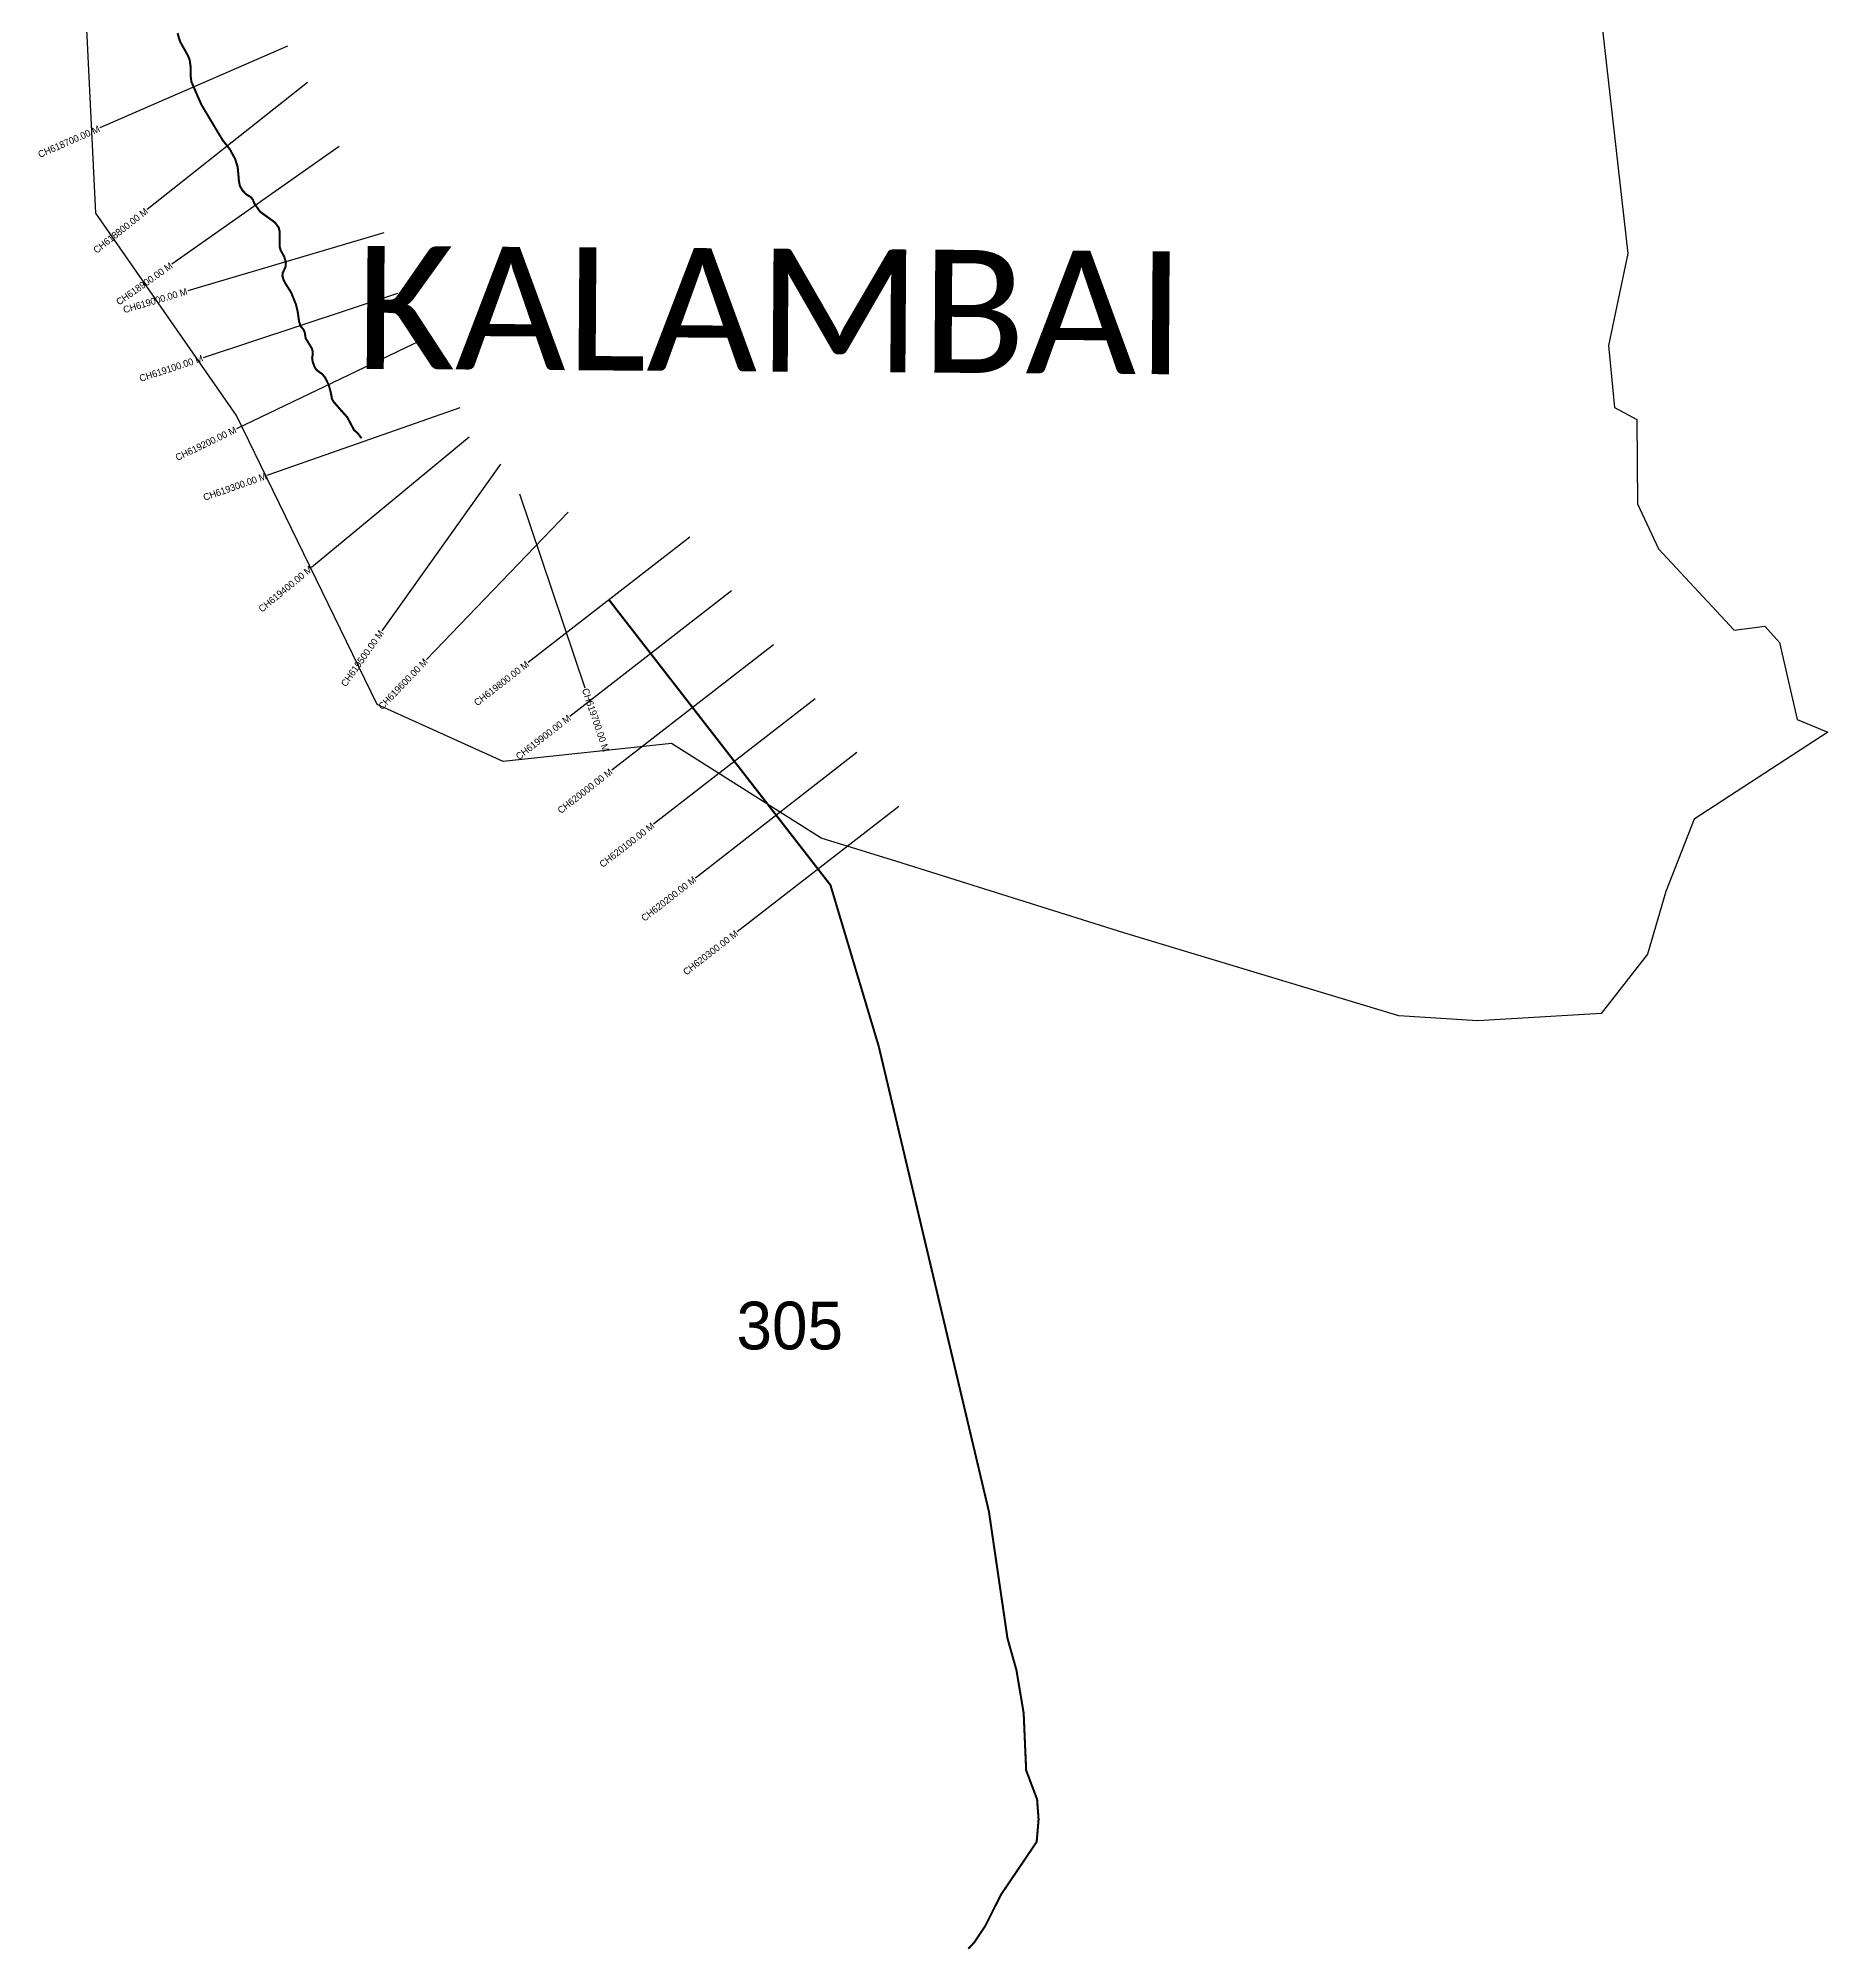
# Model space of a CAD drawing. Header units: metres. Extents: x 323177 to 326052, y 1816900 to 1821175.
# Drawn here: x 323427 to 326052, y 1816900 to 1819704 of the extents above; entities that cross this region are included whole.
import ezdxf
from ezdxf.enums import TextEntityAlignment as Align

# ---------------------------------------------------------------- set-up
doc = ezdxf.new("R2010")
doc.units = ezdxf.units.M
for name, color, linetype in [('CS', 134, 'Continuous'), ('CSMark', 6, 'Continuous'), ('NATURALLY PROTECTED', 3, 'Continuous'), ('VILLAGE NAME', 250, 'Continuous')]:
    doc.layers.add(name, color=color, linetype=linetype)

msp = doc.modelspace()

# ---------------------------------------------------------------- linework, layer by layer
at = {"color": 6}
msp.add_lwpolyline([(325721.2, 1819716.2), (325758.3, 1819388.4), (325729.9, 1819253.2), (325739, 1819162.2), (325771.6, 1819144.7), (325772.9, 1819020.9), (325803.7, 1818955), (325914.5, 1818835.8), (325959.6, 1818841.5), (325980.8, 1818817.7), (326007, 1818704.6), (326051.7, 1818686), (325855.6, 1818558.3), (325814, 1818452.3), (325787.5, 1818360.6), (325719.3, 1818273.7), (325538.3, 1818262.7), (325422.9, 1818269.9), (325019.5, 1818391.9), (324686.3, 1818496.2), (324575.6, 1818530.8), (324355.9, 1818669.3), (324109, 1818643), (323924.4, 1818726.9), (323718, 1819150.4), (323511.7, 1819447.2), (323494, 1819817.5)], dxfattribs=at)
at = {"layer": 'CS'}
for p, q in [((323792.8, 1819692.5), (323518, 1819572.3)), ((323822.4, 1819638.9), (323587.2, 1819452.6)), ((323868.9, 1819545.2), (323623.6, 1819372.5)), ((323934.2, 1819418.6), (323646.6, 1819333.3)), ((323954.4, 1819329.4), (323669.5, 1819235.4)), ((323988.4, 1819260.7), (323718, 1819130.8)), ((324045.8, 1819161.7), (323762.6, 1819062.5)), ((324059.5, 1819118.9), (323828.2, 1818927.9)), ((324105.2, 1819079.4), (323931.5, 1818834.9)), ((324133.3, 1819035.5), (324229.1, 1818751.2)), ((324204.6, 1819008.8), (323996.7, 1818792.6)), ((324382.8, 1818972.2), (324145.9, 1818788.2)), ((324444.2, 1818893.2), (324207.2, 1818709.2)), ((324505.5, 1818814.2), (324268.5, 1818630.2)), ((324566.8, 1818735.2), (324329.8, 1818551.2)), ((324628.1, 1818656.2), (324391.2, 1818472.2)), ((324689.5, 1818577.2), (324452.5, 1818393.2))]:
    msp.add_line(p, q, dxfattribs=at)
at = {"layer": 'NATURALLY PROTECTED', "const_width": 3, "flags": 128}
for points in [[(323631.7, 1819711.5), (323635.5, 1819699), (323641.7, 1819687.9), (323646.7, 1819679.1), (323649.6, 1819672), (323651, 1819661.2), (323651, 1819648.3), (323652.1, 1819640), (323657.2, 1819628.2), (323662.1, 1819617), (323666.8, 1819606.4), (323675.7, 1819591.5), (323682.5, 1819580.1), (323692.4, 1819563.5), (323697.8, 1819554.6), (323708.5, 1819541), (323716.1, 1819527.1), (323719.9, 1819515.2), (323721.1, 1819502), (323721.8, 1819494), (323723.3, 1819487.1), (323727.2, 1819480.3), (323732.3, 1819475.1), (323739.4, 1819470.7), (323742.2, 1819467.1), (323744.5, 1819461.4), (323752.8, 1819449.5), (323764.5, 1819441), (323774.6, 1819433.7), (323780.2, 1819426.1), (323781.7, 1819419.6), (323781.6, 1819411), (323781.4, 1819398.8), (323782.9, 1819393.1), (323788.2, 1819383.5), (323790.6, 1819375.3), (323790.1, 1819368.7), (323787.6, 1819363.2), (323785.8, 1819359.4), (323785.6, 1819355.3), (323787, 1819350.1), (323790.1, 1819344), (323798.6, 1819330.5), (323805.3, 1819313.7), (323807.9, 1819303.2), (323810, 1819288.3), (323812.3, 1819281.4), (323815.9, 1819277.4), (323818.1, 1819273.3), (323819.7, 1819263.6), (323824, 1819256.7), (323828.7, 1819249), (323830, 1819244.5), (323830.1, 1819240.6), (323829.1, 1819235.2), (323829.9, 1819229.4), (323832.9, 1819221.3), (323836.1, 1819216.8), (323840.4, 1819213.8), (323844, 1819211.4), (323848.3, 1819205.9), (323853.5, 1819195.2), (323856.8, 1819183), (323858.1, 1819175.2), (323860.5, 1819170.8), (323871.7, 1819158), (323880.6, 1819148.1), (323884.9, 1819140), (323887.4, 1819135.3), (323890.6, 1819129.2), (323896, 1819124.6), (323901.5, 1819117.3)], [(324263.7, 1818881.1), (324589.2, 1818461.8), (324660.1, 1818224.9), (324755.2, 1817823.6), (324821.6, 1817542.8), (324848.8, 1817357), (324861.9, 1817310.5), (324872.5, 1817247.5), (324874.8, 1817194.6), (324876.2, 1817163.4), (324881.8, 1817148.5), (324892.2, 1817120.9), (324894.4, 1817091.4), (324891.6, 1817058.5), (324865.6, 1817020), (324839.1, 1816980.8), (324816.2, 1816935.2), (324800.2, 1816911.1), (324791.2, 1816901.7)]]:
    msp.add_lwpolyline(points, dxfattribs=at)

# ---------------------------------------------------------------- texts
at = {"insert": (324451.4, 1817850.8), "char_height": 70, "attachment_point": 1}
msp.add_mtext_dynamic_manual_height_columns('305', width=95.172, gutter_width=1, heights=[0], dxfattribs=at)
at = {"layer": 'CSMark'}
for s, rotation, p in [('CH618700.00 M', 23.6145, (323517, 1819571.9)), ('CH618800.00 M', 38.3762, (323586.4, 1819452)), ('CH618900.00 M', 35.1578, (323622.8, 1819371.9)), ('CH619000.00 M', 16.5317, (323645.7, 1819333)), ('CH619100.00 M', 18.2682, (323668.6, 1819235.1)), ('CH619200.00 M', 25.6496, (323717.1, 1819130.4)), ('CH619300.00 M', 19.3014, (323761.7, 1819062.2)), ('CH619400.00 M', 39.5563, (323827.5, 1818927.2)), ('CH619500.00 M', 54.6148, (323930.9, 1818834)), ('CH619600.00 M', 46.1307, (323996, 1818791.8)), ('CH619800.00 M', 37.8261, (324145.1, 1818787.6)), ('CH619900.00 M', 37.8261, (324206.4, 1818708.6)), ('CH620000.00 M', 37.8261, (324267.7, 1818629.6)), ('CH620100.00 M', 37.8261, (324329.1, 1818550.6)), ('CH620200.00 M', 37.8261, (324390.4, 1818471.6)), ('CH620300.00 M', 37.8261, (324451.7, 1818392.6))]:
    msp.add_text(s, height=10, rotation=rotation, dxfattribs=at).set_placement(p, align=Align.MIDDLE_RIGHT)
msp.add_text('CH619700.00 M', height=10, rotation=288.6184, dxfattribs=at).set_placement((324229.4, 1818750.2), align=Align.MIDDLE_LEFT)
at = {"layer": 'VILLAGE NAME', "insert": (323893.4, 1819399.5), "char_height": 180.345, "attachment_point": 1, "rotation": 359.6139}
msp.add_mtext_dynamic_manual_height_columns('{\\fCalibri|b0|i0|c0|p34;KALAMBAI}', width=1779.605, gutter_width=901.7, heights=[0], dxfattribs=at)

doc.saveas('drawing.dxf')
